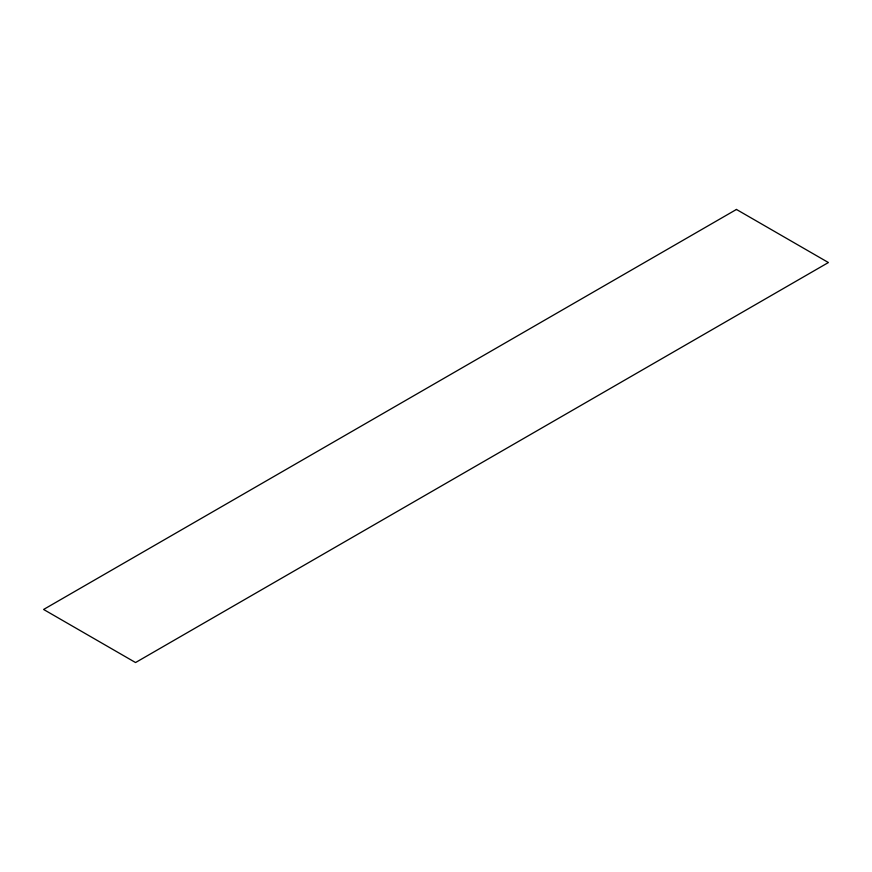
<?xml version="1.0" encoding="UTF-8"?>
<svg xmlns="http://www.w3.org/2000/svg" width="872" height="872" viewBox="0 0 872 872"><rect width="100%" height="100%" fill="white"/><g stroke="black" fill="none" stroke-linecap="round" stroke-linejoin="round"><path stroke-width="1.31" d="M736.448 209.454L43.6 609.463L135.552 662.546L828.4 262.537L736.448 209.454"/></g></svg>
